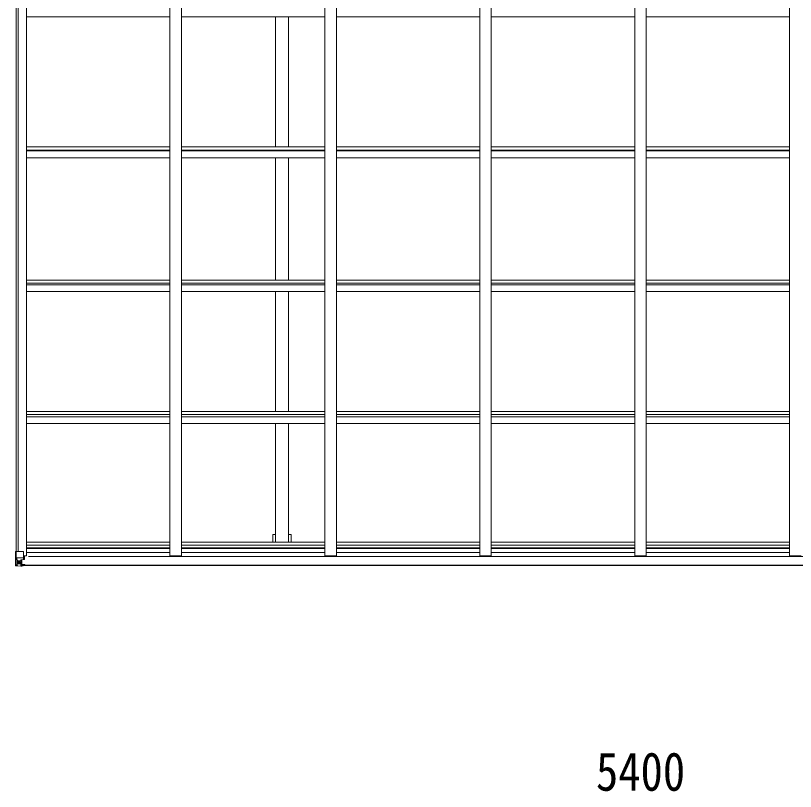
# Model space of a CAD drawing. Units: millimetres at full size; details may follow other scales. Extents: x -9783 to 9892, y -6828 to 6752.
# Drawn here: x 2002 to 5374, y 99 to 3453 of the extents above; entities that cross this region are included whole.
import ezdxf
from ezdxf.enums import TextEntityAlignment as Align

# ---------------------------------------------------------------- set-up
doc = ezdxf.new("R2010")
doc.units = ezdxf.units.MM
doc.header["$LTSCALE"] = 35
for name, color, linetype, lineweight in [('0-1_本体', 4, 'Continuous', 9), ('0-2_部品', 7, 'Continuous', 9), ('0-A_寸法', 6, 'Continuous', 9)]:
    doc.layers.add(name, color=color, linetype=linetype, lineweight=lineweight)
doc.styles.add('ＭＳ ゴシック', font='')
doc.styles.get('ＭＳ ゴシック').set_extended_font_data('MS Gothic')

msp = doc.modelspace()

# ---------------------------------------------------------------- linework, layer by layer
at = {"layer": '0-1_本体'}
for p, q in [((2049.08, 1117.47), (2049.08, 5833.83)), ((2669.08, 1117.47), (2669.08, 5833.83)), ((2719.08, 1117.47), (2719.08, 5833.83)), ((3339.08, 1117.47), (3339.08, 5833.83)), ((3389.08, 1117.47), (3389.08, 5833.83)), ((4009.08, 1117.47), (4009.08, 5833.83)), ((4059.08, 1117.47), (4059.08, 5833.83)), ((4679.08, 1117.47), (4679.08, 5833.83)), ((4729.08, 1117.47), (4729.08, 5833.83)), ((5349.08, 1117.47), (5349.08, 5833.83)), ((2004.08, 1135.93), (2004.08, 5815.37)), ((2013.91, 1135.93), (2013.91, 5815.37)), ((2049.08, 3447.65), (2669.08, 3447.65)), ((2719.08, 3447.65), (3339.08, 3447.65)), ((3126.58, 2885.01), (3126.58, 3447.65)), ((3181.58, 2885.01), (3181.58, 3447.65)), ((3389.08, 3447.65), (4009.08, 3447.65)), ((4059.08, 3447.65), (4679.08, 3447.65)), ((4729.08, 3447.65), (5349.08, 3447.65)), ((2049.08, 2885.01), (2669.08, 2885.01)), ((2049.08, 2871.99), (2669.08, 2871.99)), ((2049.08, 2868.16), (2669.08, 2868.16)), ((2719.08, 2885.01), (3339.08, 2885.01)), ((2719.08, 2871.99), (3339.08, 2871.99)), ((2719.08, 2868.16), (3339.08, 2868.16)), ((3389.08, 2885.01), (4009.08, 2885.01)), ((3389.08, 2871.99), (4009.08, 2871.99)), ((3389.08, 2868.16), (4009.08, 2868.16)), ((4059.08, 2885.01), (4679.08, 2885.01)), ((4059.08, 2871.99), (4679.08, 2871.99)), ((4059.08, 2868.16), (4679.08, 2868.16)), ((4729.08, 2885.01), (5349.08, 2885.01)), ((4729.08, 2871.99), (5349.08, 2871.99)), ((4729.08, 2868.16), (5349.08, 2868.16)), ((2049.08, 2838.36), (2669.08, 2838.36)), ((2719.08, 2838.36), (3339.08, 2838.36)), ((3126.58, 2309.65), (3126.58, 2838.36)), ((3181.58, 2309.65), (3181.58, 2838.36)), ((3389.08, 2838.36), (4009.08, 2838.36)), ((4059.08, 2838.36), (4679.08, 2838.36)), ((4729.08, 2838.36), (5349.08, 2838.36)), ((2049.07, 2296.7), (2669.08, 2296.7)), ((2049.08, 2309.65), (2669.08, 2309.65)), ((2719.08, 2309.65), (3339.08, 2309.65)), ((2719.08, 2296.7), (3339.08, 2296.7)), ((3389.08, 2309.65), (4009.08, 2309.65)), ((3389.08, 2296.7), (4009.08, 2296.7)), ((4059.08, 2309.65), (4679.08, 2309.65)), ((4059.08, 2296.7), (4679.08, 2296.7)), ((4729.08, 2309.65), (5349.08, 2309.65)), ((4729.08, 2296.7), (5349.08, 2296.7)), ((2049.08, 2289.3), (2669.08, 2289.3)), ((2049.08, 2259.89), (2669.08, 2259.89)), ((2719.08, 2289.3), (3339.08, 2289.3)), ((2719.08, 2259.89), (3339.08, 2259.89)), ((3126.58, 1741.28), (3126.58, 2259.89)), ((3181.58, 1741.28), (3181.58, 2259.89)), ((3389.08, 2289.3), (4009.08, 2289.3)), ((3389.08, 2259.89), (4009.08, 2259.89)), ((4059.08, 2289.3), (4679.08, 2289.3)), ((4059.08, 2259.89), (4679.08, 2259.89)), ((4729.08, 2289.3), (5349.08, 2289.3)), ((4729.08, 2259.89), (5349.08, 2259.89)), ((2049.08, 1741.28), (2669.08, 1741.28)), ((2049.08, 1728.45), (2669.08, 1728.45)), ((2719.08, 1741.28), (3339.08, 1741.28)), ((2719.08, 1728.45), (3339.08, 1728.45)), ((3389.08, 1741.28), (4009.08, 1741.28)), ((3389.08, 1728.45), (4009.08, 1728.45)), ((4059.08, 1741.28), (4679.08, 1741.28)), ((4059.08, 1728.45), (4679.08, 1728.45)), ((4729.08, 1741.28), (5349.08, 1741.28)), ((4729.08, 1728.45), (5349.08, 1728.45)), ((2049.08, 1718.29), (2669.08, 1718.29)), ((2049.08, 1689.32), (2669.08, 1689.32)), ((2719.08, 1718.29), (3339.08, 1718.29)), ((2719.08, 1689.32), (3339.08, 1689.32)), ((3126.58, 1176.33), (3126.58, 1689.32)), ((3181.58, 1176.33), (3181.58, 1689.32)), ((3389.08, 1718.29), (4009.08, 1718.29)), ((3389.08, 1689.32), (4009.08, 1689.32)), ((4059.08, 1718.29), (4679.08, 1718.29)), ((4059.08, 1689.32), (4679.08, 1689.32)), ((4729.08, 1718.29), (5349.08, 1718.29)), ((4729.08, 1689.32), (5349.08, 1689.32)), ((3114.58, 1209.16), (3126.58, 1209.16)), ((3114.58, 1209.16), (3114.58, 1176.33)), ((3193.58, 1209.16), (3181.58, 1209.16)), ((3193.58, 1209.16), (3193.58, 1176.33)), ((2049.08, 1176.33), (2669.08, 1176.33)), ((2049.08, 1163.5), (2669.08, 1163.5)), ((2049.08, 1152.16), (2669.08, 1152.16)), ((2049.08, 1148.37), (2669.08, 1148.37)), ((2719.08, 1176.33), (3339.08, 1176.33)), ((2719.08, 1163.5), (3339.08, 1163.5)), ((2719.08, 1152.16), (3339.08, 1152.16)), ((2719.08, 1148.37), (3339.08, 1148.37)), ((3389.08, 1176.33), (4009.08, 1176.33)), ((3389.08, 1163.5), (4009.08, 1163.5)), ((3389.08, 1152.16), (4009.08, 1152.16)), ((3389.08, 1148.37), (4009.08, 1148.37)), ((4059.08, 1176.33), (4679.08, 1176.33)), ((4059.08, 1163.5), (4679.08, 1163.5)), ((4059.08, 1152.16), (4679.08, 1152.16)), ((4059.08, 1148.37), (4679.08, 1148.37)), ((4729.08, 1176.33), (5349.08, 1176.33)), ((4729.08, 1163.5), (5349.08, 1163.5)), ((4729.08, 1152.16), (5349.08, 1152.16)), ((4729.08, 1148.37), (5349.08, 1148.37)), ((2049.08, 1117.47), (2036.08, 1117.47)), ((2049.08, 1132.42), (2669.08, 1132.42)), ((7350.08, 1114.14), (2058.08, 1114.14)), ((2669.08, 1117.47), (2719.08, 1117.47)), ((2719.08, 1132.42), (3339.08, 1132.42)), ((3339.08, 1117.47), (3389.08, 1117.47)), ((3389.08, 1132.42), (4009.08, 1132.42)), ((4009.08, 1117.47), (4059.08, 1117.47)), ((4059.08, 1132.42), (4679.08, 1132.42)), ((4679.08, 1117.47), (4729.08, 1117.47)), ((4729.08, 1132.42), (5349.08, 1132.42)), ((5349.08, 1117.47), (5399.08, 1117.47)), ((2025.58, 1077.59), (7382.58, 1077.59)), ((2025.58, 1075.16), (7382.58, 1075.16))]:
    msp.add_line(p, q, dxfattribs=at)
at = {"layer": '0-2_部品'}
for p, q in [((2004.93, 1135.93), (2035.08, 1135.93)), ((2004.93, 1135.93), (2004.93, 1075.35)), ((2036.08, 1134.93), (2036.08, 1101.83)), ((2040.58, 1112.93), (2036.08, 1112.93)), ((2040.58, 1117.47), (2040.58, 1101.06)), ((2005.47, 1109.05), (2012.08, 1109.26)), ((2005.47, 1109.05), (2009.61, 1096.96)), ((2012.08, 1095.73), (2009.75, 1095.7)), ((2009.75, 1095.7), (2009.75, 1082.23)), ((2009.75, 1082.23), (2012.08, 1082.17)), ((2012.08, 1109.26), (2036.08, 1109.26)), ((2012.08, 1095.73), (2024.08, 1095.73)), ((2012.08, 1095.73), (2012.08, 1095.73)), ((2012.08, 1082.17), (2024.08, 1082.17)), ((2017.56, 1089.37), (2017.56, 1090.33)), ((2023.08, 1082.17), (2024.08, 1082.17)), ((2024.08, 1099.03), (2024.08, 1072.93)), ((2025.58, 1095.73), (2024.08, 1095.73)), ((2025.58, 1082.17), (2024.08, 1082.17)), ((2035.26, 1101.57), (2024.91, 1099.92)), ((2024.91, 1099.29), (2035.26, 1100.94)), ((2024.91, 1099.92), (2024.91, 1099.29)), ((2029.58, 1092.13), (2025.58, 1092.13)), ((2029.58, 1083.93), (2025.58, 1083.93)), ((2025.69, 1080.3), (2029.58, 1080.3)), ((2026.08, 1080.09), (2026.08, 1079.93)), ((2026.08, 1079.93), (2026.08, 1079.93)), ((2036.08, 1079.84), (2026.08, 1079.93)), ((2026.08, 1077.97), (2026.08, 1079.93)), ((2029.58, 1100.03), (2029.58, 1080.06)), ((2035.26, 1100.94), (2035.26, 1101.57)), ((2035.53, 1101.02), (2039.58, 1101.05)), ((2036.08, 1079.84), (2036.08, 1078.23)), ((2039.58, 1102.79), (2040.58, 1102.78)), ((2040.58, 1101.06), (2039.58, 1101.05)), ((2042.08, 1079.91), (2042.08, 1079.8)), ((2042.08, 1078.23), (2042.08, 1079.8)), ((2002.08, 1075.22), (2002.08, 1075.26)), ((2003.02, 1074.26), (2003.02, 1074.23)), ((2003.02, 1074.22), (2003.02, 1074.22)), ((2011.99, 1073.83), (2004.07, 1074.31)), ((2004.93, 1075.28), (2004.93, 1075.35)), ((2008.89, 1078.72), (2006.16, 1075.05)), ((2024.08, 1073.05), (2012.08, 1073.83)), ((2025.58, 1078.64), (2024.08, 1078.64)), ((2024.08, 1073.82), (2030.58, 1073.42)), ((2030.58, 1072.53), (2024.08, 1072.93)), ((2026.08, 1079), (2025.58, 1079)), ((2030.58, 1074.34), (2025.58, 1074.43)), ((2034.08, 1078), (2026.08, 1078)), ((2034.08, 1077.97), (2026.08, 1077.97)), ((2030.58, 1074.34), (2030.58, 1075.16)), ((2030.58, 1073.93), (2030.58, 1074.34)), ((2030.58, 1073.93), (2030.58, 1073.42)), ((2030.58, 1073.42), (2030.58, 1072.53)), ((2035.58, 1074.73), (2035.58, 1075.16)), ((2035.88, 1074.73), (2035.58, 1074.73)), ((2035.88, 1074.73), (2037.57, 1075.16)), ((2036.08, 1078.23), (2041.08, 1078.23)), ((2041.08, 1077.59), (2041.08, 1078.23)), ((2041.08, 1078.23), (2042.08, 1078.23)), ((2042.08, 1078.23), (2042.08, 1077.59))]:
    msp.add_line(p, q, dxfattribs=at)
for points in [[(2002.08, 1075.26), (2002.08, 1135.93), (2004.93, 1135.93)], [(2015.64, 1088.41), (2014.68, 1088.41), (2014.68, 1087.45), (2015.64, 1087.45)], [(2017.56, 1090.33), (2016.6, 1090.33), (2016.6, 1089.37)], [(2016.6, 1086.49), (2016.6, 1085.53), (2017.56, 1085.53), (2017.56, 1086.49)], [(2018.52, 1087.45), (2019.48, 1087.45), (2019.48, 1088.41), (2018.52, 1088.41)], [(2030.58, 1073.93), (2025.58, 1073.93), (2025.58, 1099.39)], [(2041.08, 1079.96), (2026.08, 1080.09), (2026.08, 1080.09)], [(2039.58, 1101.05), (2039.58, 1102.79), (2036.08, 1102.81)], [(2036.08, 1079.84), (2036.08, 1079.85), (2042.08, 1079.8)], [(2003.02, 1074.22), (2012.08, 1073.66), (2024.08, 1072.93)], [(2026.08, 1079), (2034.08, 1079), (2034.08, 1077.59)]]:
    msp.add_lwpolyline(points, dxfattribs=at)
msp.add_circle((2017.08, 1087.93), 5.3, dxfattribs=at)
for centre, radius, start, end in [((2035.08, 1134.93), 1, 0, 90), ((2015.64, 1089.37), 0.96, 270, 0), ((2015.64, 1086.49), 0.96, 0, 90), ((2018.52, 1089.37), 0.96, 180, 270), ((2018.52, 1086.49), 0.96, 90, 180), ((2025.02, 1098.99), 0.937, 96.73234, 177.67791), ((2025.02, 1098.36), 0.937, 96.73234, 177.67791), ((2026.09, 1080.6), 0.513, 178.95293, 268.11972), ((2026.08, 1080.43), 0.5, 179.95536, 269.47105), ((2035.15, 1102.5), 0.937, 276.73234, 357.67791), ((2035.15, 1101.87), 0.937, 276.73234, 357.67791), ((2041.22, 1072.27), 7.69, 83.56574, 91.03001), ((2003.08, 1075.26), 0.999, 180.04917, 266.5576), ((2003.08, 1075.22), 0.999, 180.04917, 266.5576), ((2003.08, 1075.22), 1, 179.99921, 266.49983), ((2004.24, 1061.61), 12.7, 84.89689, 90.75534), ((2006.21, 1075.22), 1.28, 177.54105, 228.82169), ((2026.08, 1077.5), 0.5, 89.99891, 179.99891), ((2026.08, 1077.47), 0.5, 90.00309, 180.00198)]:
    msp.add_arc(centre, radius, start, end, dxfattribs=at)
for centre, major_axis, ratio, start_param, end_param in [((2006.19, 1106.7), (0.85, -2.32), 0.403757, 3.0087805, 3.9744392), ((2006.88, 1082.31), (0.03, -5), 0.573921, 0.7672717, 1.551125), ((2008.35, 1095.68), (0, -3), 0.468246, 1.5772882, 2.0127935), ((1930.33, 1082.17), (81.75, 0), 0.061163, 6.2824128, 6.2831853), ((2005.02, 1074.14), (2, -0.12), 0.060933, 2.0712557, 3.1453404), ((2204.02, 1061.91), (201, -12.36), 0.060933, 3.1453404, 3.145839), ((2005.21, 1077.24), (-0.02, -3), 0.466854, 0.125683, 0.7596956)]:
    msp.add_ellipse(centre, major_axis=major_axis, ratio=ratio, start_param=start_param, end_param=end_param, dxfattribs=at)

# ---------------------------------------------------------------- texts
at = {"layer": '0-A_寸法', "color": 7, "style": 'ＭＳ ゴシック', "width": 0.85}
msp.add_text('5400', height=166.8, dxfattribs=at).set_placement((4511.58, 51.47), align=Align.BOTTOM_LEFT)

doc.saveas('drawing.dxf')
